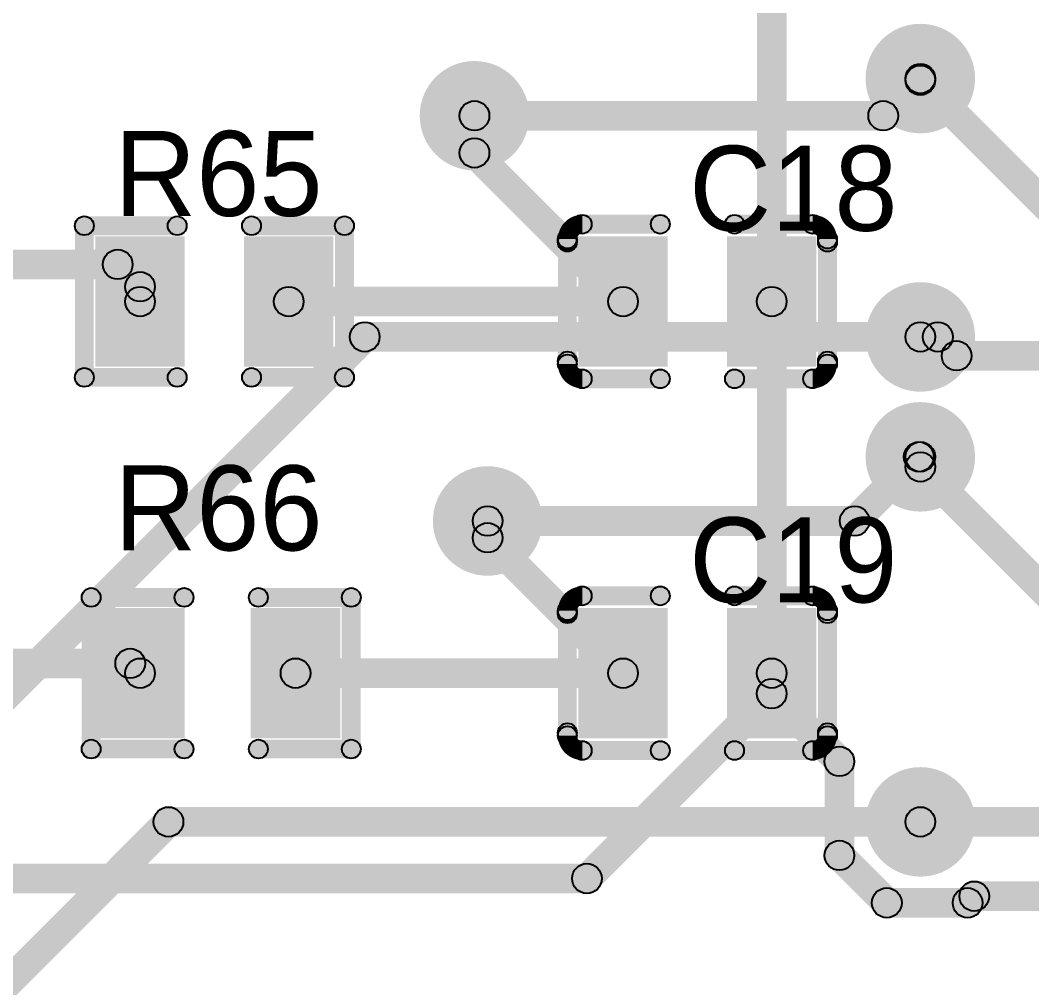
# Model space of a CAD drawing. Header units: millimetres. Extents: x 1.24 to 8.03, y 2.12 to 7.05.
# Drawn here: x 5.547 to 6.083, y 3.77 to 4.283 of the extents above; entities that cross this region are included whole.
import ezdxf

# ---------------------------------------------------------------- set-up
doc = ezdxf.new("R2010")
doc.units = ezdxf.units.MM
doc.header["$MEASUREMENT"] = 0
for name, color, linetype in [('BottomLayer', 5, 'Continuous'), ('BottomSolder', 6, 'Continuous'), ('TopLayer', 1, 'Continuous'), ('TopOverlay', 2, 'Continuous'), ('TopPaste', 8, 'Continuous'), ('TopSolder', 216, 'Continuous'), ('ViaHoleLayer', 16, 'Continuous')]:
    doc.layers.add(name, color=color, linetype=linetype)

# ---------------------------------------------------------------- blocks, each defined once
blk = doc.blocks.new('C0805_45')
at = {"layer": 'TopLayer'}
for points in [[(-0.059055, 0.030512), (-0.019685, 0.030512), (-0.019685, -0.030512), (-0.059055, -0.030512)], [(0.019685, 0.030512), (0.059055, 0.030512), (0.059055, -0.030512), (0.019685, -0.030512)]]:
    blk.add_hatch(color=1, dxfattribs=at).paths.add_polyline_path(points)
at = {"layer": 'TopOverlay'}
h = blk.add_hatch(color=2, dxfattribs=at)
edge = h.paths.add_edge_path()
edge.add_arc((-0.061023, 0.040945), 0.005, 0, 360)
h = blk.add_hatch(color=2, dxfattribs=at)
edge = h.paths.add_edge_path()
edge.add_arc((-0.061023, 0.040945), 0.005, 0, 360)
for points in [[(-0.061023, 0.035945), (-0.061023, 0.045945), (-0.019685, 0.045945), (-0.019685, 0.035945)], [(0.019685, 0.035945), (0.019685, 0.045945), (0.061023, 0.045945), (0.061023, 0.035945)], [(-0.063899, 0.031497), (-0.073899, 0.031497), (-0.073899, 0.033069), (-0.063899, 0.033069)], [(-0.063899, 0.031497), (-0.073899, 0.031497), (-0.073899, 0.032281), (-0.063899, 0.032281)], [(0.073899, 0.031497), (0.063899, 0.031497), (0.063899, 0.033069), (0.073899, 0.033069)], [(-0.073899, 0.031497), (-0.063899, 0.031497), (-0.063898, -0.031497), (-0.073898, -0.031497)], [(0.073899, -0.031496), (0.063899, -0.031496), (0.063899, 0.031497), (0.073899, 0.031497)], [(-0.063898, -0.03307), (-0.073898, -0.03307), (-0.073898, -0.031497), (-0.063898, -0.031497)], [(0.073899, -0.033069), (0.063899, -0.033069), (0.063899, -0.031496), (0.073899, -0.031496)], [(-0.061023, -0.045945), (-0.061023, -0.035945), (-0.019685, -0.035945), (-0.019685, -0.045945)], [(0.019685, -0.045945), (0.019685, -0.035945), (0.061023, -0.035945), (0.061023, -0.045945)]]:
    blk.add_hatch(color=2, dxfattribs=at).paths.add_polyline_path(points)
h = blk.add_hatch(color=2, dxfattribs=at)
edge = h.paths.add_edge_path()
edge.add_arc((-0.019685, 0.040945), 0.005, 0, 360)
h = blk.add_hatch(color=2, dxfattribs=at)
edge = h.paths.add_edge_path()
edge.add_arc((0.019685, 0.040945), 0.005, 0, 360)
h = blk.add_hatch(color=2, dxfattribs=at)
edge = h.paths.add_edge_path()
edge.add_arc((0.061023, 0.040945), 0.005, 0, 360)
h = blk.add_hatch(color=2, dxfattribs=at)
edge = h.paths.add_edge_path()
edge.add_arc((0.061023, 0.040945), 0.005, 0, 360)
h = blk.add_hatch(color=2, dxfattribs=at)
edge = h.paths.add_edge_path()
edge.add_arc((-0.068899, 0.033069), 0.005, 0, 360)
h = blk.add_hatch(color=2, dxfattribs=at)
edge = h.paths.add_edge_path()
edge.add_arc((-0.068899, 0.033069), 0.005, 0, 360)
h = blk.add_hatch(color=2, dxfattribs=at)
edge = h.paths.add_edge_path()
edge.add_arc((0.068899, 0.033069), 0.005, 0, 360)
h = blk.add_hatch(color=2, dxfattribs=at)
edge = h.paths.add_edge_path()
edge.add_arc((0.068899, 0.033069), 0.005, 0, 360)
h = blk.add_hatch(color=2, dxfattribs=at)
edge = h.paths.add_edge_path()
edge.add_arc((-0.068899, 0.032281), 0.005, 0, 360)
h = blk.add_hatch(color=2, dxfattribs=at)
edge = h.paths.add_edge_path()
edge.add_arc((-0.068899, 0.031497), 0.005, 0, 360)
h = blk.add_hatch(color=2, dxfattribs=at)
edge = h.paths.add_edge_path()
edge.add_arc((-0.068899, 0.031497), 0.005, 0, 360)
h = blk.add_hatch(color=2, dxfattribs=at)
edge = h.paths.add_edge_path()
edge.add_arc((-0.068899, 0.031497), 0.005, 0, 360)
h = blk.add_hatch(color=2, dxfattribs=at)
edge = h.paths.add_edge_path()
edge.add_arc((0.068899, 0.031497), 0.005, 0, 360)
h = blk.add_hatch(color=2, dxfattribs=at)
edge = h.paths.add_edge_path()
edge.add_arc((0.068899, 0.031497), 0.005, 0, 360)
h = blk.add_hatch(color=2, dxfattribs=at)
edge = h.paths.add_edge_path()
edge.add_arc((-0.068898, -0.031497), 0.005, 0, 360)
h = blk.add_hatch(color=2, dxfattribs=at)
edge = h.paths.add_edge_path()
edge.add_arc((-0.068898, -0.031497), 0.005, 0, 360)
h = blk.add_hatch(color=2, dxfattribs=at)
edge = h.paths.add_edge_path()
edge.add_arc((0.068899, -0.031496), 0.005, 0, 360)
h = blk.add_hatch(color=2, dxfattribs=at)
edge = h.paths.add_edge_path()
edge.add_arc((0.068899, -0.031496), 0.005, 0, 360)
h = blk.add_hatch(color=2, dxfattribs=at)
edge = h.paths.add_edge_path()
edge.add_arc((-0.068898, -0.03307), 0.005, 0, 360)
h = blk.add_hatch(color=2, dxfattribs=at)
edge = h.paths.add_edge_path()
edge.add_arc((-0.068898, -0.03307), 0.005, 0, 360)
h = blk.add_hatch(color=2, dxfattribs=at)
edge = h.paths.add_edge_path()
edge.add_arc((0.068899, -0.033069), 0.005, 0, 360)
h = blk.add_hatch(color=2, dxfattribs=at)
edge = h.paths.add_edge_path()
edge.add_arc((0.068899, -0.033069), 0.005, 0, 360)
h = blk.add_hatch(color=2, dxfattribs=at)
edge = h.paths.add_edge_path()
edge.add_arc((-0.061023, -0.040945), 0.005, 0, 360)
h = blk.add_hatch(color=2, dxfattribs=at)
edge = h.paths.add_edge_path()
edge.add_arc((-0.061023, -0.040945), 0.005, 0, 360)
h = blk.add_hatch(color=2, dxfattribs=at)
edge = h.paths.add_edge_path()
edge.add_arc((-0.019685, -0.040945), 0.005, 0, 360)
h = blk.add_hatch(color=2, dxfattribs=at)
edge = h.paths.add_edge_path()
edge.add_arc((0.019685, -0.040945), 0.005, 0, 360)
h = blk.add_hatch(color=2, dxfattribs=at)
edge = h.paths.add_edge_path()
edge.add_arc((0.061023, -0.040945), 0.005, 0, 360)
h = blk.add_hatch(color=2, dxfattribs=at)
edge = h.paths.add_edge_path()
edge.add_arc((0.061023, -0.040945), 0.005, 0, 360)
at = {"layer": 'TopPaste'}
for points in [[(-0.059055, 0.030512), (-0.019685, 0.030512), (-0.019685, -0.030512), (-0.059055, -0.030512)], [(0.019685, 0.030512), (0.059055, 0.030512), (0.059055, -0.030512), (0.019685, -0.030512)]]:
    blk.add_hatch(color=8, dxfattribs=at).paths.add_polyline_path(points)
at = {"layer": 'TopSolder'}
for points in [[(-0.063055, 0.034512), (-0.015685, 0.034512), (-0.015685, -0.034512), (-0.063055, -0.034512)], [(0.015685, 0.034512), (0.063055, 0.034512), (0.063055, -0.034512), (0.015685, -0.034512)]]:
    blk.add_hatch(color=216, dxfattribs=at).paths.add_polyline_path(points)
at = {"layer": 'TopOverlay', "const_width": 0.01}
for points in [[(-0.068899, 0.033069, -0.4142136), (-0.061023, 0.040945)], [(0.061023, 0.040945, -0.4142136), (0.068899, 0.033069)], [(-0.061023, -0.040945, -0.4142136), (-0.068898, -0.03307)], [(0.068899, -0.033069, -0.4142136), (0.061023, -0.040945)]]:
    blk.add_lwpolyline(points, format="xyb", dxfattribs=at)
at = {"layer": 'TopOverlay'}
for centre in [(-0.061023, 0.040945), (-0.061023, 0.040945), (-0.019685, 0.040945), (0.019685, 0.040945), (0.061023, 0.040945), (0.061023, 0.040945), (-0.068899, 0.033069), (-0.068899, 0.033069), (0.068899, 0.033069), (0.068899, 0.033069), (-0.068899, 0.032281), (-0.068899, 0.031497), (-0.068899, 0.031497), (-0.068899, 0.031497), (0.068899, 0.031497), (0.068899, 0.031497), (-0.068898, -0.031497), (-0.068898, -0.031497), (0.068899, -0.031496), (0.068899, -0.031496), (-0.068898, -0.03307), (-0.068898, -0.03307), (0.068899, -0.033069), (0.068899, -0.033069), (-0.061023, -0.040945), (-0.061023, -0.040945), (-0.019685, -0.040945), (0.019685, -0.040945), (0.061023, -0.040945), (0.061023, -0.040945)]:
    blk.add_circle(centre, 0.005, dxfattribs=at)
blk = doc.blocks.new('C0805_46')
at = {"layer": 'TopLayer'}
for points in [[(-0.059055, 0.030512), (-0.019685, 0.030512), (-0.019685, -0.030512), (-0.059055, -0.030512)], [(0.019685, 0.030512), (0.059055, 0.030512), (0.059055, -0.030512), (0.019685, -0.030512)]]:
    blk.add_hatch(color=1, dxfattribs=at).paths.add_polyline_path(points)
at = {"layer": 'TopOverlay'}
h = blk.add_hatch(color=2, dxfattribs=at)
edge = h.paths.add_edge_path()
edge.add_arc((-0.061023, 0.040945), 0.005, 0, 360)
h = blk.add_hatch(color=2, dxfattribs=at)
edge = h.paths.add_edge_path()
edge.add_arc((-0.061023, 0.040945), 0.005, 0, 360)
for points in [[(-0.061023, 0.035945), (-0.061023, 0.045945), (-0.019685, 0.045945), (-0.019685, 0.035945)], [(0.019685, 0.035945), (0.019685, 0.045945), (0.061023, 0.045945), (0.061023, 0.035945)], [(-0.063899, 0.031497), (-0.073899, 0.031497), (-0.073899, 0.033069), (-0.063899, 0.033069)], [(-0.063899, 0.031497), (-0.073899, 0.031497), (-0.073899, 0.032281), (-0.063899, 0.032281)], [(0.073899, 0.031497), (0.063899, 0.031497), (0.063899, 0.033069), (0.073899, 0.033069)], [(-0.073899, 0.031497), (-0.063899, 0.031497), (-0.063898, -0.031497), (-0.073898, -0.031497)], [(0.073899, -0.031496), (0.063899, -0.031496), (0.063899, 0.031497), (0.073899, 0.031497)], [(-0.063898, -0.03307), (-0.073898, -0.03307), (-0.073898, -0.031497), (-0.063898, -0.031497)], [(0.073899, -0.033069), (0.063899, -0.033069), (0.063899, -0.031496), (0.073899, -0.031496)], [(-0.061023, -0.045945), (-0.061023, -0.035945), (-0.019685, -0.035945), (-0.019685, -0.045945)], [(0.019685, -0.045945), (0.019685, -0.035945), (0.061023, -0.035945), (0.061023, -0.045945)]]:
    blk.add_hatch(color=2, dxfattribs=at).paths.add_polyline_path(points)
h = blk.add_hatch(color=2, dxfattribs=at)
edge = h.paths.add_edge_path()
edge.add_arc((-0.019685, 0.040945), 0.005, 0, 360)
h = blk.add_hatch(color=2, dxfattribs=at)
edge = h.paths.add_edge_path()
edge.add_arc((0.019685, 0.040945), 0.005, 0, 360)
h = blk.add_hatch(color=2, dxfattribs=at)
edge = h.paths.add_edge_path()
edge.add_arc((0.061023, 0.040945), 0.005, 0, 360)
h = blk.add_hatch(color=2, dxfattribs=at)
edge = h.paths.add_edge_path()
edge.add_arc((0.061023, 0.040945), 0.005, 0, 360)
h = blk.add_hatch(color=2, dxfattribs=at)
edge = h.paths.add_edge_path()
edge.add_arc((-0.068899, 0.033069), 0.005, 0, 360)
h = blk.add_hatch(color=2, dxfattribs=at)
edge = h.paths.add_edge_path()
edge.add_arc((-0.068899, 0.033069), 0.005, 0, 360)
h = blk.add_hatch(color=2, dxfattribs=at)
edge = h.paths.add_edge_path()
edge.add_arc((0.068899, 0.033069), 0.005, 0, 360)
h = blk.add_hatch(color=2, dxfattribs=at)
edge = h.paths.add_edge_path()
edge.add_arc((0.068899, 0.033069), 0.005, 0, 360)
h = blk.add_hatch(color=2, dxfattribs=at)
edge = h.paths.add_edge_path()
edge.add_arc((-0.068899, 0.032281), 0.005, 0, 360)
h = blk.add_hatch(color=2, dxfattribs=at)
edge = h.paths.add_edge_path()
edge.add_arc((-0.068899, 0.031497), 0.005, 0, 360)
h = blk.add_hatch(color=2, dxfattribs=at)
edge = h.paths.add_edge_path()
edge.add_arc((-0.068899, 0.031497), 0.005, 0, 360)
h = blk.add_hatch(color=2, dxfattribs=at)
edge = h.paths.add_edge_path()
edge.add_arc((-0.068899, 0.031497), 0.005, 0, 360)
h = blk.add_hatch(color=2, dxfattribs=at)
edge = h.paths.add_edge_path()
edge.add_arc((0.068899, 0.031497), 0.005, 0, 360)
h = blk.add_hatch(color=2, dxfattribs=at)
edge = h.paths.add_edge_path()
edge.add_arc((0.068899, 0.031497), 0.005, 0, 360)
h = blk.add_hatch(color=2, dxfattribs=at)
edge = h.paths.add_edge_path()
edge.add_arc((-0.068898, -0.031497), 0.005, 0, 360)
h = blk.add_hatch(color=2, dxfattribs=at)
edge = h.paths.add_edge_path()
edge.add_arc((-0.068898, -0.031497), 0.005, 0, 360)
h = blk.add_hatch(color=2, dxfattribs=at)
edge = h.paths.add_edge_path()
edge.add_arc((0.068899, -0.031496), 0.005, 0, 360)
h = blk.add_hatch(color=2, dxfattribs=at)
edge = h.paths.add_edge_path()
edge.add_arc((0.068899, -0.031496), 0.005, 0, 360)
h = blk.add_hatch(color=2, dxfattribs=at)
edge = h.paths.add_edge_path()
edge.add_arc((-0.068898, -0.03307), 0.005, 0, 360)
h = blk.add_hatch(color=2, dxfattribs=at)
edge = h.paths.add_edge_path()
edge.add_arc((-0.068898, -0.03307), 0.005, 0, 360)
h = blk.add_hatch(color=2, dxfattribs=at)
edge = h.paths.add_edge_path()
edge.add_arc((0.068899, -0.033069), 0.005, 0, 360)
h = blk.add_hatch(color=2, dxfattribs=at)
edge = h.paths.add_edge_path()
edge.add_arc((0.068899, -0.033069), 0.005, 0, 360)
h = blk.add_hatch(color=2, dxfattribs=at)
edge = h.paths.add_edge_path()
edge.add_arc((-0.061023, -0.040945), 0.005, 0, 360)
h = blk.add_hatch(color=2, dxfattribs=at)
edge = h.paths.add_edge_path()
edge.add_arc((-0.061023, -0.040945), 0.005, 0, 360)
h = blk.add_hatch(color=2, dxfattribs=at)
edge = h.paths.add_edge_path()
edge.add_arc((-0.019685, -0.040945), 0.005, 0, 360)
h = blk.add_hatch(color=2, dxfattribs=at)
edge = h.paths.add_edge_path()
edge.add_arc((0.019685, -0.040945), 0.005, 0, 360)
h = blk.add_hatch(color=2, dxfattribs=at)
edge = h.paths.add_edge_path()
edge.add_arc((0.061023, -0.040945), 0.005, 0, 360)
h = blk.add_hatch(color=2, dxfattribs=at)
edge = h.paths.add_edge_path()
edge.add_arc((0.061023, -0.040945), 0.005, 0, 360)
at = {"layer": 'TopPaste'}
for points in [[(-0.059055, 0.030512), (-0.019685, 0.030512), (-0.019685, -0.030512), (-0.059055, -0.030512)], [(0.019685, 0.030512), (0.059055, 0.030512), (0.059055, -0.030512), (0.019685, -0.030512)]]:
    blk.add_hatch(color=8, dxfattribs=at).paths.add_polyline_path(points)
at = {"layer": 'TopSolder'}
for points in [[(-0.063055, 0.034512), (-0.015685, 0.034512), (-0.015685, -0.034512), (-0.063055, -0.034512)], [(0.015685, 0.034512), (0.063055, 0.034512), (0.063055, -0.034512), (0.015685, -0.034512)]]:
    blk.add_hatch(color=216, dxfattribs=at).paths.add_polyline_path(points)
at = {"layer": 'TopOverlay', "const_width": 0.01}
for points in [[(-0.068899, 0.033069, -0.4142136), (-0.061023, 0.040945)], [(0.061023, 0.040945, -0.4142136), (0.068899, 0.033069)], [(-0.061023, -0.040945, -0.4142136), (-0.068898, -0.03307)], [(0.068899, -0.033069, -0.4142136), (0.061023, -0.040945)]]:
    blk.add_lwpolyline(points, format="xyb", dxfattribs=at)
at = {"layer": 'TopOverlay'}
for centre in [(-0.061023, 0.040945), (-0.061023, 0.040945), (-0.019685, 0.040945), (0.019685, 0.040945), (0.061023, 0.040945), (0.061023, 0.040945), (-0.068899, 0.033069), (-0.068899, 0.033069), (0.068899, 0.033069), (0.068899, 0.033069), (-0.068899, 0.032281), (-0.068899, 0.031497), (-0.068899, 0.031497), (-0.068899, 0.031497), (0.068899, 0.031497), (0.068899, 0.031497), (-0.068898, -0.031497), (-0.068898, -0.031497), (0.068899, -0.031496), (0.068899, -0.031496), (-0.068898, -0.03307), (-0.068898, -0.03307), (0.068899, -0.033069), (0.068899, -0.033069), (-0.061023, -0.040945), (-0.061023, -0.040945), (-0.019685, -0.040945), (0.019685, -0.040945), (0.061023, -0.040945), (0.061023, -0.040945)]:
    blk.add_circle(centre, 0.005, dxfattribs=at)
blk = doc.blocks.new('R0805_115')
at = {"layer": 'TopLayer'}
for points in [[(-0.05906, 0.03051), (-0.01969, 0.03051), (-0.01969, -0.03051), (-0.05906, -0.03051)], [(0.01969, 0.03051), (0.05906, 0.03051), (0.05906, -0.03051), (0.01969, -0.03051)]]:
    blk.add_hatch(color=1, dxfattribs=at).paths.add_polyline_path(points)
at = {"layer": 'TopOverlay'}
h = blk.add_hatch(color=2, dxfattribs=at)
edge = h.paths.add_edge_path()
edge.add_arc((-0.0689, 0.04016), 0.005, 0, 360)
h = blk.add_hatch(color=2, dxfattribs=at)
edge = h.paths.add_edge_path()
edge.add_arc((-0.0689, 0.04016), 0.005, 0, 360)
for points in [[(-0.01969, 0.04516), (-0.01969, 0.03516), (-0.0689, 0.03516), (-0.0689, 0.04516)], [(0.0689, 0.04516), (0.0689, 0.03516), (0.01969, 0.03516), (0.01969, 0.04516)], [(-0.0639, -0.04016), (-0.0739, -0.04016), (-0.0739, 0.04016), (-0.0639, 0.04016)], [(0.0639, 0.04016), (0.0739, 0.04016), (0.0739, -0.04016), (0.0639, -0.04016)], [(-0.01969, -0.03516), (-0.01969, -0.04516), (-0.0689, -0.04516), (-0.0689, -0.03516)], [(0.0689, -0.03516), (0.0689, -0.04516), (0.01969, -0.04516), (0.01969, -0.03516)]]:
    blk.add_hatch(color=2, dxfattribs=at).paths.add_polyline_path(points)
h = blk.add_hatch(color=2, dxfattribs=at)
edge = h.paths.add_edge_path()
edge.add_arc((-0.01969, 0.04016), 0.005, 0, 360)
h = blk.add_hatch(color=2, dxfattribs=at)
edge = h.paths.add_edge_path()
edge.add_arc((0.01969, 0.04016), 0.005, 0, 360)
h = blk.add_hatch(color=2, dxfattribs=at)
edge = h.paths.add_edge_path()
edge.add_arc((0.0689, 0.04016), 0.005, 0, 360)
h = blk.add_hatch(color=2, dxfattribs=at)
edge = h.paths.add_edge_path()
edge.add_arc((0.0689, 0.04016), 0.005, 0, 360)
h = blk.add_hatch(color=2, dxfattribs=at)
edge = h.paths.add_edge_path()
edge.add_arc((-0.0689, -0.04016), 0.005, 0, 360)
h = blk.add_hatch(color=2, dxfattribs=at)
edge = h.paths.add_edge_path()
edge.add_arc((-0.0689, -0.04016), 0.005, 0, 360)
h = blk.add_hatch(color=2, dxfattribs=at)
edge = h.paths.add_edge_path()
edge.add_arc((-0.01969, -0.04016), 0.005, 0, 360)
h = blk.add_hatch(color=2, dxfattribs=at)
edge = h.paths.add_edge_path()
edge.add_arc((0.01969, -0.04016), 0.005, 0, 360)
h = blk.add_hatch(color=2, dxfattribs=at)
edge = h.paths.add_edge_path()
edge.add_arc((0.0689, -0.04016), 0.005, 0, 360)
h = blk.add_hatch(color=2, dxfattribs=at)
edge = h.paths.add_edge_path()
edge.add_arc((0.0689, -0.04016), 0.005, 0, 360)
at = {"layer": 'TopPaste'}
for points in [[(-0.05906, 0.03051), (-0.01969, 0.03051), (-0.01969, -0.03051), (-0.05906, -0.03051)], [(0.01969, 0.03051), (0.05906, 0.03051), (0.05906, -0.03051), (0.01969, -0.03051)]]:
    blk.add_hatch(color=8, dxfattribs=at).paths.add_polyline_path(points)
at = {"layer": 'TopSolder'}
for points in [[(-0.06305, 0.03451), (-0.01569, 0.03451), (-0.01569, -0.03451), (-0.06305, -0.03451)], [(0.01569, 0.03451), (0.06305, 0.03451), (0.06305, -0.03451), (0.01569, -0.03451)]]:
    blk.add_hatch(color=216, dxfattribs=at).paths.add_polyline_path(points)
at = {"layer": 'TopOverlay'}
for centre in [(-0.0689, 0.04016), (-0.0689, 0.04016), (-0.01969, 0.04016), (0.01969, 0.04016), (0.0689, 0.04016), (0.0689, 0.04016), (-0.0689, -0.04016), (-0.0689, -0.04016), (-0.01969, -0.04016), (0.01969, -0.04016), (0.0689, -0.04016), (0.0689, -0.04016)]:
    blk.add_circle(centre, 0.005, dxfattribs=at)
blk = doc.blocks.new('R0805_116')
at = {"layer": 'TopLayer'}
for points in [[(-0.05906, 0.03051), (-0.01969, 0.03051), (-0.01969, -0.03051), (-0.05906, -0.03051)], [(0.02331, 0.03051), (0.06268, 0.03051), (0.06268, -0.03051), (0.02331, -0.03051)]]:
    blk.add_hatch(color=1, dxfattribs=at).paths.add_polyline_path(points)
at = {"layer": 'TopOverlay'}
h = blk.add_hatch(color=2, dxfattribs=at)
edge = h.paths.add_edge_path()
edge.add_arc((-0.0689, 0.04016), 0.005, 0, 360)
h = blk.add_hatch(color=2, dxfattribs=at)
edge = h.paths.add_edge_path()
edge.add_arc((-0.0689, 0.04016), 0.005, 0, 360)
for points in [[(-0.01969, 0.04516), (-0.01969, 0.03516), (-0.0689, 0.03516), (-0.0689, 0.04516)], [(0.0689, 0.04516), (0.0689, 0.03516), (0.01969, 0.03516), (0.01969, 0.04516)], [(-0.0639, -0.04016), (-0.0739, -0.04016), (-0.0739, 0.04016), (-0.0639, 0.04016)], [(0.0639, 0.04016), (0.0739, 0.04016), (0.0739, -0.04016), (0.0639, -0.04016)], [(-0.01969, -0.03516), (-0.01969, -0.04516), (-0.0689, -0.04516), (-0.0689, -0.03516)], [(0.0689, -0.03516), (0.0689, -0.04516), (0.01969, -0.04516), (0.01969, -0.03516)]]:
    blk.add_hatch(color=2, dxfattribs=at).paths.add_polyline_path(points)
h = blk.add_hatch(color=2, dxfattribs=at)
edge = h.paths.add_edge_path()
edge.add_arc((-0.01969, 0.04016), 0.005, 0, 360)
h = blk.add_hatch(color=2, dxfattribs=at)
edge = h.paths.add_edge_path()
edge.add_arc((0.01969, 0.04016), 0.005, 0, 360)
h = blk.add_hatch(color=2, dxfattribs=at)
edge = h.paths.add_edge_path()
edge.add_arc((0.0689, 0.04016), 0.005, 0, 360)
h = blk.add_hatch(color=2, dxfattribs=at)
edge = h.paths.add_edge_path()
edge.add_arc((0.0689, 0.04016), 0.005, 0, 360)
h = blk.add_hatch(color=2, dxfattribs=at)
edge = h.paths.add_edge_path()
edge.add_arc((-0.0689, -0.04016), 0.005, 0, 360)
h = blk.add_hatch(color=2, dxfattribs=at)
edge = h.paths.add_edge_path()
edge.add_arc((-0.0689, -0.04016), 0.005, 0, 360)
h = blk.add_hatch(color=2, dxfattribs=at)
edge = h.paths.add_edge_path()
edge.add_arc((-0.01969, -0.04016), 0.005, 0, 360)
h = blk.add_hatch(color=2, dxfattribs=at)
edge = h.paths.add_edge_path()
edge.add_arc((0.01969, -0.04016), 0.005, 0, 360)
h = blk.add_hatch(color=2, dxfattribs=at)
edge = h.paths.add_edge_path()
edge.add_arc((0.0689, -0.04016), 0.005, 0, 360)
h = blk.add_hatch(color=2, dxfattribs=at)
edge = h.paths.add_edge_path()
edge.add_arc((0.0689, -0.04016), 0.005, 0, 360)
at = {"layer": 'TopPaste'}
for points in [[(-0.05906, 0.03051), (-0.01969, 0.03051), (-0.01969, -0.03051), (-0.05906, -0.03051)], [(0.02331, 0.03051), (0.06268, 0.03051), (0.06268, -0.03051), (0.02331, -0.03051)]]:
    blk.add_hatch(color=8, dxfattribs=at).paths.add_polyline_path(points)
at = {"layer": 'TopSolder'}
for points in [[(-0.06305, 0.03451), (-0.01569, 0.03451), (-0.01569, -0.03451), (-0.06305, -0.03451)], [(0.01931, 0.03451), (0.06668, 0.03451), (0.06668, -0.03451), (0.01931, -0.03451)]]:
    blk.add_hatch(color=216, dxfattribs=at).paths.add_polyline_path(points)
at = {"layer": 'TopOverlay'}
for centre in [(-0.0689, 0.04016), (-0.0689, 0.04016), (-0.01969, 0.04016), (0.01969, 0.04016), (0.0689, 0.04016), (0.0689, 0.04016), (-0.0689, -0.04016), (-0.0689, -0.04016), (-0.01969, -0.04016), (0.01969, -0.04016), (0.0689, -0.04016), (0.0689, -0.04016)]:
    blk.add_circle(centre, 0.005, dxfattribs=at)

msp = doc.modelspace()

# ---------------------------------------------------------------- hatches: boundary and pattern name
at = {"layer": 'BottomLayer'}
h = msp.add_hatch(color=5, dxfattribs=at)
edge = h.paths.add_edge_path()
edge.add_arc((6.02362, 4.25197), 0.025, 0, 360)
h = msp.add_hatch(color=5, dxfattribs=at)
edge = h.paths.add_edge_path()
edge.add_arc((5.7874, 4.23228), 0.025, 0, 360)
for points in [[(6.0095, 4.22672), (5.99837, 4.23785), (6.01805, 4.25754), (6.02919, 4.2464)], [(5.7874, 4.22441), (5.7874, 4.24016), (6.00394, 4.24016), (6.00394, 4.22441)], [(5.72929, 4.10724), (5.72929, 4.12299), (6.02362, 4.12299), (6.02362, 4.10724)], [(5.39927, 3.77396), (5.38813, 3.7851), (5.72372, 4.12069), (5.73486, 4.10955)], [(5.9944, 4.01208), (5.98326, 4.02321), (6.01724, 4.05718), (6.02837, 4.04605)], [(6.0228, 4.04374), (6.0228, 4.05949), (6.02362, 4.05949), (6.02362, 4.04374)], [(5.79438, 4.00977), (5.79438, 4.02552), (5.98883, 4.02552), (5.98883, 4.00977)], [(5.62529, 3.85039), (5.62529, 3.86614), (6.02362, 3.86614), (6.02362, 3.85039)], [(5.47337, 3.69522), (5.46224, 3.70636), (5.61972, 3.86384), (5.63085, 3.8527)]]:
    msp.add_hatch(color=5, dxfattribs=at).paths.add_polyline_path(points)
h = msp.add_hatch(color=5, dxfattribs=at)
edge = h.paths.add_edge_path()
edge.add_arc((6.02362, 4.25197), 0.00787, 0, 360)
h = msp.add_hatch(color=5, dxfattribs=at)
edge = h.paths.add_edge_path()
edge.add_arc((6.02362, 4.25197), 0.00787, 0, 360)
h = msp.add_hatch(color=5, dxfattribs=at)
edge = h.paths.add_edge_path()
edge.add_arc((6.02362, 4.25197), 0.00787, 0, 360)
h = msp.add_hatch(color=5, dxfattribs=at)
edge = h.paths.add_edge_path()
edge.add_arc((5.7874, 4.23228), 0.00787, 0, 360)
h = msp.add_hatch(color=5, dxfattribs=at)
edge = h.paths.add_edge_path()
edge.add_arc((6.00394, 4.23228), 0.00787, 0, 360)
h = msp.add_hatch(color=5, dxfattribs=at)
edge = h.paths.add_edge_path()
edge.add_arc((6.00394, 4.23228), 0.00787, 0, 360)
h = msp.add_hatch(color=5, dxfattribs=at)
edge = h.paths.add_edge_path()
edge.add_arc((6.02362, 4.11512), 0.025, 0, 360)
h = msp.add_hatch(color=5, dxfattribs=at)
edge = h.paths.add_edge_path()
edge.add_arc((5.72929, 4.11512), 0.00787, 0, 360)
h = msp.add_hatch(color=5, dxfattribs=at)
edge = h.paths.add_edge_path()
edge.add_arc((5.72929, 4.11512), 0.00787, 0, 360)
h = msp.add_hatch(color=5, dxfattribs=at)
edge = h.paths.add_edge_path()
edge.add_arc((6.02362, 4.11512), 0.00787, 0, 360)
h = msp.add_hatch(color=5, dxfattribs=at)
edge = h.paths.add_edge_path()
edge.add_arc((6.02362, 4.05161), 0.025, 0, 360)
h = msp.add_hatch(color=5, dxfattribs=at)
edge = h.paths.add_edge_path()
edge.add_arc((6.0228, 4.05161), 0.00787, 0, 360)
h = msp.add_hatch(color=5, dxfattribs=at)
edge = h.paths.add_edge_path()
edge.add_arc((6.0228, 4.05161), 0.00787, 0, 360)
h = msp.add_hatch(color=5, dxfattribs=at)
edge = h.paths.add_edge_path()
edge.add_arc((6.02362, 4.05161), 0.00787, 0, 360)
h = msp.add_hatch(color=5, dxfattribs=at)
edge = h.paths.add_edge_path()
edge.add_arc((5.79438, 4.01764), 0.025, 0, 360)
h = msp.add_hatch(color=5, dxfattribs=at)
edge = h.paths.add_edge_path()
edge.add_arc((5.79438, 4.01764), 0.00787, 0, 360)
h = msp.add_hatch(color=5, dxfattribs=at)
edge = h.paths.add_edge_path()
edge.add_arc((5.98883, 4.01764), 0.00787, 0, 360)
h = msp.add_hatch(color=5, dxfattribs=at)
edge = h.paths.add_edge_path()
edge.add_arc((5.98883, 4.01764), 0.00787, 0, 360)
h = msp.add_hatch(color=5, dxfattribs=at)
edge = h.paths.add_edge_path()
edge.add_arc((6.02362, 3.85827), 0.025, 0, 360)
h = msp.add_hatch(color=5, dxfattribs=at)
edge = h.paths.add_edge_path()
edge.add_arc((5.62529, 3.85827), 0.00787, 0, 360)
h = msp.add_hatch(color=5, dxfattribs=at)
edge = h.paths.add_edge_path()
edge.add_arc((5.62529, 3.85827), 0.00787, 0, 360)
h = msp.add_hatch(color=5, dxfattribs=at)
edge = h.paths.add_edge_path()
edge.add_arc((6.02362, 3.85827), 0.00787, 0, 360)
at = {"layer": 'BottomSolder'}
h = msp.add_hatch(color=6, dxfattribs=at)
edge = h.paths.add_edge_path()
edge.add_arc((6.02362, 4.25197), 0.029, 0, 360)
h = msp.add_hatch(color=6, dxfattribs=at)
edge = h.paths.add_edge_path()
edge.add_arc((5.7874, 4.23228), 0.029, 0, 360)
h = msp.add_hatch(color=6, dxfattribs=at)
edge = h.paths.add_edge_path()
edge.add_arc((6.02362, 4.11512), 0.029, 0, 360)
h = msp.add_hatch(color=6, dxfattribs=at)
edge = h.paths.add_edge_path()
edge.add_arc((6.02362, 4.05161), 0.029, 0, 360)
h = msp.add_hatch(color=6, dxfattribs=at)
edge = h.paths.add_edge_path()
edge.add_arc((5.79438, 4.01764), 0.029, 0, 360)
h = msp.add_hatch(color=6, dxfattribs=at)
edge = h.paths.add_edge_path()
edge.add_arc((6.02362, 3.85827), 0.029, 0, 360)
at = {"layer": 'TopLayer'}
for points in [[(5.95276, 4.13386), (5.93701, 4.13386), (5.93701, 4.33071), (5.95276, 4.33071)], [(6.01805, 4.24554), (6.02919, 4.25668), (6.10793, 4.17794), (6.09679, 4.1668)], [(6.0315, 4.25111), (6.01575, 4.25111), (6.01575, 4.25197), (6.0315, 4.25197)], [(5.79528, 4.2126), (5.77953, 4.2126), (5.77953, 4.23228), (5.79528, 4.23228)], [(5.78183, 4.20703), (5.79297, 4.21817), (5.87171, 4.13943), (5.86057, 4.12829)], [(5.47244, 4.14567), (5.47244, 4.16142), (5.59843, 4.16142), (5.59843, 4.14567)], [(5.59286, 4.14798), (5.60399, 4.15911), (5.6158, 4.1473), (5.60467, 4.13616)], [(5.61811, 4.13386), (5.60236, 4.13386), (5.60236, 4.14173), (5.61811, 4.14173)], [(5.68898, 4.12598), (5.68898, 4.14173), (5.86614, 4.14173), (5.86614, 4.12598)], [(5.95276, 3.93701), (5.93701, 3.93701), (5.93701, 4.13386), (5.95276, 4.13386)], [(6.02362, 4.10724), (6.02362, 4.12299), (6.03289, 4.12299), (6.03289, 4.10724)], [(6.02732, 4.10955), (6.03846, 4.12069), (6.04842, 4.11073), (6.03728, 4.09959)], [(6.04285, 4.09728), (6.04285, 4.11303), (6.16323, 4.11303), (6.16323, 4.09728)], [(6.0315, 4.04626), (6.01575, 4.04626), (6.01575, 4.05161), (6.0315, 4.05161)], [(6.01805, 4.04069), (6.02919, 4.05183), (6.12762, 3.9534), (6.11648, 3.94227)], [(5.80225, 4.00877), (5.78651, 4.00877), (5.78651, 4.01764), (5.80225, 4.01764)], [(5.78881, 4.0032), (5.79995, 4.01434), (5.87171, 3.94258), (5.86057, 3.93144)], [(5.48227, 3.93435), (5.48227, 3.9501), (5.60502, 3.9501), (5.60502, 3.93435)], [(5.59945, 3.93666), (5.61059, 3.94779), (5.6158, 3.94258), (5.60467, 3.93144)], [(5.6926, 3.92913), (5.6926, 3.94488), (5.86614, 3.94488), (5.86614, 3.92913)], [(5.95276, 3.92618), (5.93701, 3.92618), (5.93701, 3.93701), (5.95276, 3.93701)], [(5.85254, 3.8227), (5.8414, 3.83384), (5.93931, 3.93175), (5.95045, 3.92061)], [(5.93931, 3.92061), (5.95045, 3.93175), (5.98632, 3.89588), (5.97518, 3.88475)], [(5.98862, 3.84051), (5.97287, 3.84051), (5.97287, 3.89031), (5.98862, 3.89031)], [(6.02362, 3.85039), (6.02362, 3.86614), (6.13287, 3.86614), (6.13287, 3.85039)], [(5.97518, 3.83494), (5.98632, 3.84608), (6.01143, 3.82096), (6.0003, 3.80983)], [(5.30465, 3.82039), (5.30465, 3.83614), (5.84697, 3.83614), (5.84697, 3.82039)], [(6.05217, 3.81102), (6.05217, 3.82677), (6.41732, 3.82677), (6.41732, 3.81102)], [(6.00586, 3.80752), (6.00586, 3.82327), (6.04866, 3.82327), (6.04866, 3.80752)], [(6.05423, 3.80983), (6.04309, 3.82096), (6.0466, 3.82447), (6.05773, 3.81333)]]:
    msp.add_hatch(color=1, dxfattribs=at).paths.add_polyline_path(points)
h = msp.add_hatch(color=1, dxfattribs=at)
edge = h.paths.add_edge_path()
edge.add_arc((6.02362, 4.25197), 0.025, 0, 360)
h = msp.add_hatch(color=1, dxfattribs=at)
edge = h.paths.add_edge_path()
edge.add_arc((5.7874, 4.23228), 0.025, 0, 360)
h = msp.add_hatch(color=1, dxfattribs=at)
edge = h.paths.add_edge_path()
edge.add_arc((6.02362, 4.25197), 0.00787, 0, 360)
h = msp.add_hatch(color=1, dxfattribs=at)
edge = h.paths.add_edge_path()
edge.add_arc((6.02362, 4.25111), 0.00787, 0, 360)
h = msp.add_hatch(color=1, dxfattribs=at)
edge = h.paths.add_edge_path()
edge.add_arc((6.02362, 4.25111), 0.00787, 0, 360)
h = msp.add_hatch(color=1, dxfattribs=at)
edge = h.paths.add_edge_path()
edge.add_arc((5.7874, 4.23228), 0.00787, 0, 360)
h = msp.add_hatch(color=1, dxfattribs=at)
edge = h.paths.add_edge_path()
edge.add_arc((5.7874, 4.2126), 0.00787, 0, 360)
h = msp.add_hatch(color=1, dxfattribs=at)
edge = h.paths.add_edge_path()
edge.add_arc((5.7874, 4.2126), 0.00787, 0, 360)
h = msp.add_hatch(color=1, dxfattribs=at)
edge = h.paths.add_edge_path()
edge.add_arc((5.59843, 4.15354), 0.00787, 0, 360)
h = msp.add_hatch(color=1, dxfattribs=at)
edge = h.paths.add_edge_path()
edge.add_arc((5.59843, 4.15354), 0.00787, 0, 360)
h = msp.add_hatch(color=1, dxfattribs=at)
edge = h.paths.add_edge_path()
edge.add_arc((5.61024, 4.14173), 0.00787, 0, 360)
h = msp.add_hatch(color=1, dxfattribs=at)
edge = h.paths.add_edge_path()
edge.add_arc((5.61024, 4.14173), 0.00787, 0, 360)
h = msp.add_hatch(color=1, dxfattribs=at)
edge = h.paths.add_edge_path()
edge.add_arc((5.61024, 4.13386), 0.00787, 0, 360)
h = msp.add_hatch(color=1, dxfattribs=at)
edge = h.paths.add_edge_path()
edge.add_arc((5.68898, 4.13386), 0.00787, 0, 360)
h = msp.add_hatch(color=1, dxfattribs=at)
edge = h.paths.add_edge_path()
edge.add_arc((5.86614, 4.13386), 0.00787, 0, 360)
h = msp.add_hatch(color=1, dxfattribs=at)
edge = h.paths.add_edge_path()
edge.add_arc((5.86614, 4.13386), 0.00787, 0, 360)
h = msp.add_hatch(color=1, dxfattribs=at)
edge = h.paths.add_edge_path()
edge.add_arc((5.94488, 4.13386), 0.00787, 0, 360)
h = msp.add_hatch(color=1, dxfattribs=at)
edge = h.paths.add_edge_path()
edge.add_arc((5.94488, 4.13386), 0.00787, 0, 360)
h = msp.add_hatch(color=1, dxfattribs=at)
edge = h.paths.add_edge_path()
edge.add_arc((6.02362, 4.11512), 0.025, 0, 360)
h = msp.add_hatch(color=1, dxfattribs=at)
edge = h.paths.add_edge_path()
edge.add_arc((6.02362, 4.11512), 0.00787, 0, 360)
h = msp.add_hatch(color=1, dxfattribs=at)
edge = h.paths.add_edge_path()
edge.add_arc((6.03289, 4.11512), 0.00787, 0, 360)
h = msp.add_hatch(color=1, dxfattribs=at)
edge = h.paths.add_edge_path()
edge.add_arc((6.03289, 4.11512), 0.00787, 0, 360)
h = msp.add_hatch(color=1, dxfattribs=at)
edge = h.paths.add_edge_path()
edge.add_arc((6.04285, 4.10516), 0.00787, 0, 360)
h = msp.add_hatch(color=1, dxfattribs=at)
edge = h.paths.add_edge_path()
edge.add_arc((6.04285, 4.10516), 0.00787, 0, 360)
h = msp.add_hatch(color=1, dxfattribs=at)
edge = h.paths.add_edge_path()
edge.add_arc((6.02362, 4.05161), 0.025, 0, 360)
h = msp.add_hatch(color=1, dxfattribs=at)
edge = h.paths.add_edge_path()
edge.add_arc((6.02362, 4.05161), 0.00787, 0, 360)
h = msp.add_hatch(color=1, dxfattribs=at)
edge = h.paths.add_edge_path()
edge.add_arc((6.02362, 4.04626), 0.00787, 0, 360)
h = msp.add_hatch(color=1, dxfattribs=at)
edge = h.paths.add_edge_path()
edge.add_arc((6.02362, 4.04626), 0.00787, 0, 360)
h = msp.add_hatch(color=1, dxfattribs=at)
edge = h.paths.add_edge_path()
edge.add_arc((5.79438, 4.01764), 0.025, 0, 360)
h = msp.add_hatch(color=1, dxfattribs=at)
edge = h.paths.add_edge_path()
edge.add_arc((5.79438, 4.01764), 0.00787, 0, 360)
h = msp.add_hatch(color=1, dxfattribs=at)
edge = h.paths.add_edge_path()
edge.add_arc((5.79438, 4.00877), 0.00787, 0, 360)
h = msp.add_hatch(color=1, dxfattribs=at)
edge = h.paths.add_edge_path()
edge.add_arc((5.79438, 4.00877), 0.00787, 0, 360)
h = msp.add_hatch(color=1, dxfattribs=at)
edge = h.paths.add_edge_path()
edge.add_arc((5.60502, 3.94222), 0.00787, 0, 360)
h = msp.add_hatch(color=1, dxfattribs=at)
edge = h.paths.add_edge_path()
edge.add_arc((5.60502, 3.94222), 0.00787, 0, 360)
h = msp.add_hatch(color=1, dxfattribs=at)
edge = h.paths.add_edge_path()
edge.add_arc((5.61024, 3.93701), 0.00787, 0, 360)
h = msp.add_hatch(color=1, dxfattribs=at)
edge = h.paths.add_edge_path()
edge.add_arc((5.6926, 3.93701), 0.00787, 0, 360)
h = msp.add_hatch(color=1, dxfattribs=at)
edge = h.paths.add_edge_path()
edge.add_arc((5.86614, 3.93701), 0.00787, 0, 360)
h = msp.add_hatch(color=1, dxfattribs=at)
edge = h.paths.add_edge_path()
edge.add_arc((5.86614, 3.93701), 0.00787, 0, 360)
h = msp.add_hatch(color=1, dxfattribs=at)
edge = h.paths.add_edge_path()
edge.add_arc((5.94488, 3.93701), 0.00787, 0, 360)
h = msp.add_hatch(color=1, dxfattribs=at)
edge = h.paths.add_edge_path()
edge.add_arc((5.94488, 3.93701), 0.00787, 0, 360)
h = msp.add_hatch(color=1, dxfattribs=at)
edge = h.paths.add_edge_path()
edge.add_arc((5.94488, 3.92618), 0.00787, 0, 360)
h = msp.add_hatch(color=1, dxfattribs=at)
edge = h.paths.add_edge_path()
edge.add_arc((5.94488, 3.92618), 0.00787, 0, 360)
h = msp.add_hatch(color=1, dxfattribs=at)
edge = h.paths.add_edge_path()
edge.add_arc((5.94488, 3.92618), 0.00787, 0, 360)
h = msp.add_hatch(color=1, dxfattribs=at)
edge = h.paths.add_edge_path()
edge.add_arc((5.98075, 3.89031), 0.00787, 0, 360)
h = msp.add_hatch(color=1, dxfattribs=at)
edge = h.paths.add_edge_path()
edge.add_arc((5.98075, 3.89031), 0.00787, 0, 360)
h = msp.add_hatch(color=1, dxfattribs=at)
edge = h.paths.add_edge_path()
edge.add_arc((6.02362, 3.85827), 0.025, 0, 360)
h = msp.add_hatch(color=1, dxfattribs=at)
edge = h.paths.add_edge_path()
edge.add_arc((6.02362, 3.85827), 0.00787, 0, 360)
h = msp.add_hatch(color=1, dxfattribs=at)
edge = h.paths.add_edge_path()
edge.add_arc((5.98075, 3.84051), 0.00787, 0, 360)
h = msp.add_hatch(color=1, dxfattribs=at)
edge = h.paths.add_edge_path()
edge.add_arc((5.98075, 3.84051), 0.00787, 0, 360)
h = msp.add_hatch(color=1, dxfattribs=at)
edge = h.paths.add_edge_path()
edge.add_arc((5.84697, 3.82827), 0.00787, 0, 360)
h = msp.add_hatch(color=1, dxfattribs=at)
edge = h.paths.add_edge_path()
edge.add_arc((5.84697, 3.82827), 0.00787, 0, 360)
h = msp.add_hatch(color=1, dxfattribs=at)
edge = h.paths.add_edge_path()
edge.add_arc((6.05217, 3.8189), 0.00787, 0, 360)
h = msp.add_hatch(color=1, dxfattribs=at)
edge = h.paths.add_edge_path()
edge.add_arc((6.05217, 3.8189), 0.00787, 0, 360)
h = msp.add_hatch(color=1, dxfattribs=at)
edge = h.paths.add_edge_path()
edge.add_arc((6.00586, 3.81539), 0.00787, 0, 360)
h = msp.add_hatch(color=1, dxfattribs=at)
edge = h.paths.add_edge_path()
edge.add_arc((6.00586, 3.81539), 0.00787, 0, 360)
h = msp.add_hatch(color=1, dxfattribs=at)
edge = h.paths.add_edge_path()
edge.add_arc((6.04866, 3.81539), 0.00787, 0, 360)
h = msp.add_hatch(color=1, dxfattribs=at)
edge = h.paths.add_edge_path()
edge.add_arc((6.04866, 3.81539), 0.00787, 0, 360)
at = {"layer": 'TopSolder'}
h = msp.add_hatch(color=216, dxfattribs=at)
edge = h.paths.add_edge_path()
edge.add_arc((6.02362, 4.25197), 0.029, 0, 360)
h = msp.add_hatch(color=216, dxfattribs=at)
edge = h.paths.add_edge_path()
edge.add_arc((5.7874, 4.23228), 0.029, 0, 360)
h = msp.add_hatch(color=216, dxfattribs=at)
edge = h.paths.add_edge_path()
edge.add_arc((6.02362, 4.11512), 0.029, 0, 360)
h = msp.add_hatch(color=216, dxfattribs=at)
edge = h.paths.add_edge_path()
edge.add_arc((6.02362, 4.05161), 0.029, 0, 360)
h = msp.add_hatch(color=216, dxfattribs=at)
edge = h.paths.add_edge_path()
edge.add_arc((5.79438, 4.01764), 0.029, 0, 360)
h = msp.add_hatch(color=216, dxfattribs=at)
edge = h.paths.add_edge_path()
edge.add_arc((6.02362, 3.85827), 0.029, 0, 360)
at = {"layer": 'ViaHoleLayer'}
h = msp.add_hatch(color=16, dxfattribs=at)
edge = h.paths.add_edge_path()
edge.add_arc((6.02362, 4.25197), 0.014, 0, 360)
h = msp.add_hatch(color=16, dxfattribs=at)
edge = h.paths.add_edge_path()
edge.add_arc((5.7874, 4.23228), 0.014, 0, 360)
h = msp.add_hatch(color=16, dxfattribs=at)
edge = h.paths.add_edge_path()
edge.add_arc((6.02362, 4.11512), 0.014, 0, 360)
h = msp.add_hatch(color=16, dxfattribs=at)
edge = h.paths.add_edge_path()
edge.add_arc((6.02362, 4.05161), 0.014, 0, 360)
h = msp.add_hatch(color=16, dxfattribs=at)
edge = h.paths.add_edge_path()
edge.add_arc((5.79438, 4.01764), 0.014, 0, 360)
h = msp.add_hatch(color=16, dxfattribs=at)
edge = h.paths.add_edge_path()
edge.add_arc((6.02362, 3.85827), 0.014, 0, 360)

# ---------------------------------------------------------------- linework, layer by layer
at = {"layer": 'BottomLayer'}
for centre in [(6.02362, 4.25197), (6.02362, 4.25197), (6.02362, 4.25197), (5.7874, 4.23228), (6.00394, 4.23228), (6.00394, 4.23228), (5.72929, 4.11512), (5.72929, 4.11512), (6.02362, 4.11512), (6.0228, 4.05161), (6.0228, 4.05161), (6.02362, 4.05161), (5.79438, 4.01764), (5.98883, 4.01764), (5.98883, 4.01764), (5.62529, 3.85827), (5.62529, 3.85827), (6.02362, 3.85827)]:
    msp.add_circle(centre, 0.00787, dxfattribs=at)
at = {"layer": 'TopLayer'}
for centre in [(6.02362, 4.25197), (6.02362, 4.25111), (6.02362, 4.25111), (5.7874, 4.23228), (5.7874, 4.2126), (5.7874, 4.2126), (5.59843, 4.15354), (5.59843, 4.15354), (5.61024, 4.14173), (5.61024, 4.14173), (5.61024, 4.13386), (5.68898, 4.13386), (5.86614, 4.13386), (5.86614, 4.13386), (5.94488, 4.13386), (5.94488, 4.13386), (6.02362, 4.11512), (6.03289, 4.11512), (6.03289, 4.11512), (6.04285, 4.10516), (6.04285, 4.10516), (6.02362, 4.05161), (6.02362, 4.04626), (6.02362, 4.04626), (5.79438, 4.01764), (5.79438, 4.00877), (5.79438, 4.00877), (5.60502, 3.94222), (5.60502, 3.94222), (5.61024, 3.93701), (5.6926, 3.93701), (5.86614, 3.93701), (5.86614, 3.93701), (5.94488, 3.93701), (5.94488, 3.93701), (5.94488, 3.92618), (5.94488, 3.92618), (5.94488, 3.92618), (5.98075, 3.89031), (5.98075, 3.89031), (6.02362, 3.85827), (5.98075, 3.84051), (5.98075, 3.84051), (5.84697, 3.82827), (5.84697, 3.82827), (6.05217, 3.8189), (6.05217, 3.8189), (6.00586, 3.81539), (6.00586, 3.81539), (6.04866, 3.81539), (6.04866, 3.81539)]:
    msp.add_circle(centre, 0.00787, dxfattribs=at)

# ---------------------------------------------------------------- block references
at = {"rotation": 180}
for name, p in [('R0805_115', (5.64961, 4.13386)), ('R0805_116', (5.65323, 3.93701))]:
    msp.add_blockref(name, p, dxfattribs=at)
for name, p in [('C0805_45', (5.90551, 4.13386)), ('C0805_46', (5.90551, 3.93701))]:
    msp.add_blockref(name, p)

# ---------------------------------------------------------------- texts
at = {"layer": 'TopOverlay'}
for s, p in [('R65', (5.59655, 4.17923)), ('C18', (5.90114, 4.17136)), ('R66', (5.59655, 4.00206)), ('C19', (5.90114, 3.97451))]:
    msp.add_text(s, height=0.045, dxfattribs=at).set_placement(p)

doc.saveas('drawing.dxf')
